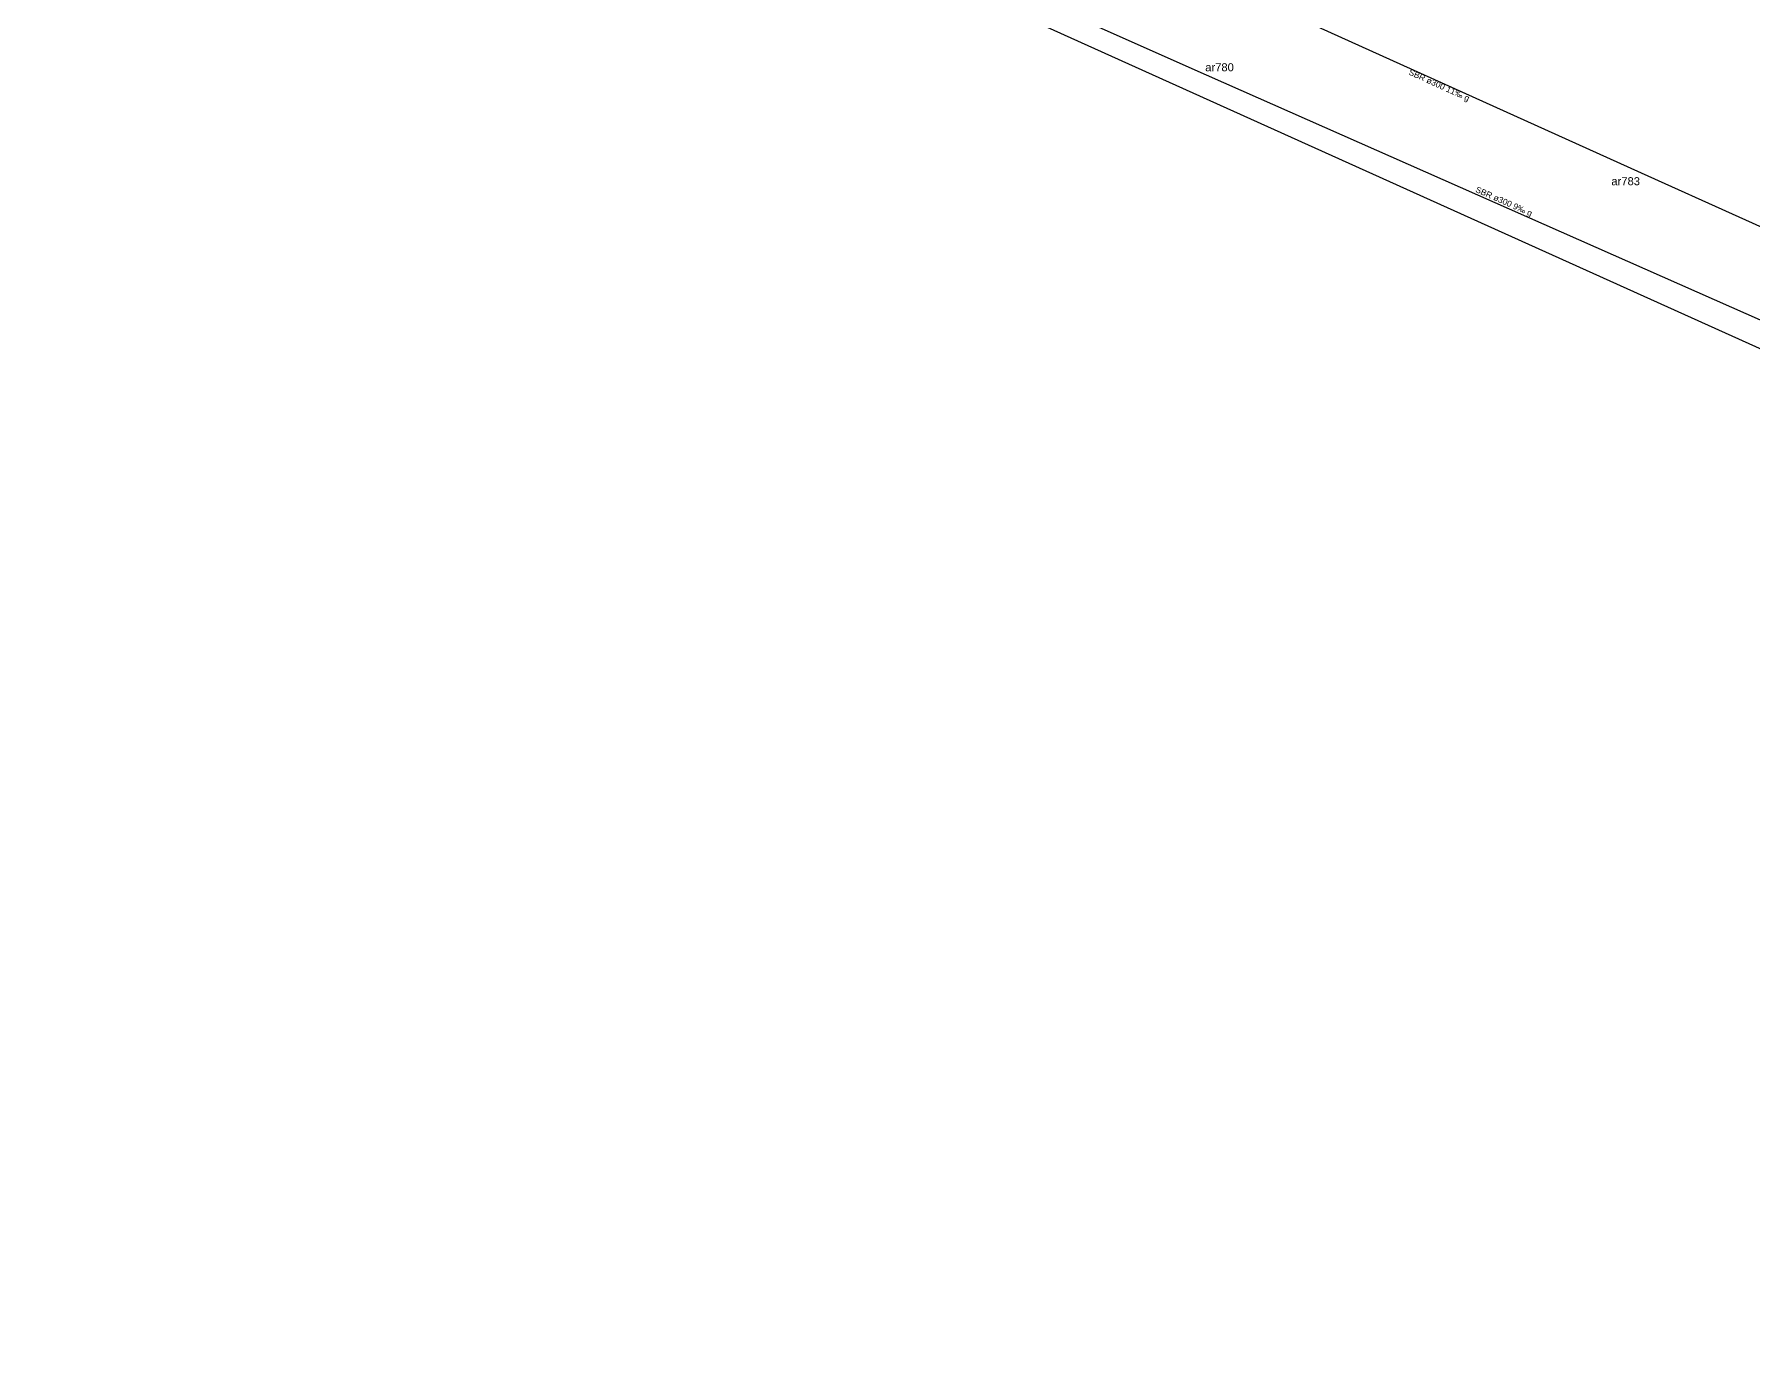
# Model space of a CAD drawing. Header units: metres. Extents: x 2810449 to 2811324, y 1183825 to 1184135.
# Drawn here: x 2810755.2 to 2810913.1, y 1183855.5 to 1183975.3 of the extents above; entities that cross this region are included whole.
import ezdxf

# ---------------------------------------------------------------- set-up
doc = ezdxf.new("R2010")
doc.units = ezdxf.units.M
for name, color, linetype in [('bew_bauwerk', 7, 'Continuous'), ('bew_bauwerk_text', 7, 'Continuous'), ('bew_leitung', 7, 'Continuous'), ('bew_leitung_text', 7, 'Continuous'), ('Normschacht--T-_STD', 7, 'Continuous')]:
    doc.layers.add(name, color=color, linetype=linetype)
doc.layers.add('Projektgrenze', color=7, linetype='Continuous', true_color=0xff6347)
doc.styles.get("Standard").update_dxf_attribs({"font": 'simplex.shx'})

# ---------------------------------------------------------------- blocks, each defined once
blk = doc.blocks.new('Normschacht--T-_STD')
at = {"layer": 'Normschacht--T-_STD', "color": 80, "linetype": 'Continuous', "true_color": 0x3fff00, "const_width": 0.001}
blk.add_lwpolyline([(0.524, -0.001), (0.519, -0.071), (0.506, -0.139), (0.483, -0.204), (0.452, -0.265), (0.414, -0.32), (0.37, -0.371), (0.32, -0.414), (0.264, -0.452), (0.204, -0.483), (0.139, -0.506), (0.071, -0.52), (0, -0.524), (-0.071, -0.52), (-0.139, -0.506), (-0.203, -0.483), (-0.264, -0.452), (-0.319, -0.414), (-0.37, -0.371), (-0.414, -0.32), (-0.451, -0.265), (-0.483, -0.204), (-0.506, -0.139), (-0.519, -0.071), (-0.524, -0.001), (-0.519, 0.07), (-0.506, 0.138), (-0.483, 0.203), (-0.451, 0.264), (-0.414, 0.319), (-0.37, 0.369), (-0.319, 0.413), (-0.264, 0.451), (-0.203, 0.482), (-0.139, 0.505), (-0.071, 0.519), (0, 0.523), (0.071, 0.519), (0.139, 0.505), (0.204, 0.482), (0.264, 0.451), (0.32, 0.413), (0.37, 0.369), (0.414, 0.319), (0.452, 0.264), (0.483, 0.203), (0.506, 0.138), (0.519, 0.07), (0.524, -0.001)], dxfattribs=at)

msp = doc.modelspace()

# ---------------------------------------------------------------- linework, layer by layer
at = {"layer": 'bew_leitung', "color": 92}
for points in [[(2810826.27, 1183987.86), (2810862.82, 1183971.6)], [(2810866.35, 1183979.08), (2810902.77, 1183962.59)], [(2810862.82, 1183971.6), (2810917.16, 1183947.57)], [(2810902.77, 1183962.59), (2810938.66, 1183946.45)]]:
    msp.add_lwpolyline(points, dxfattribs=at)
at = {"layer": 'Projektgrenze', "color": 0}
msp.add_lwpolyline([(2810448.63, 1183982.7), (2810543.93, 1184046.77), (2810623.55, 1184078.88), (2810745.85, 1184080.1), (2810873.25, 1184041.41), (2810983.98, 1183995.5), (2811151.99, 1183917.19), (2811241.68, 1183900.25), (2811294.33, 1183900.52), (2811288.51, 1183855.54), (2811198.29, 1183859.51), (2811105.16, 1183873.53), (2811032.93, 1183892.71), (2810794.01, 1184000.4), (2810706.17, 1184019.31), (2810619.65, 1184012.97), (2810552.21, 1183998.97), (2810497.3, 1183990.7), (2810476.6, 1183986.4)], close=True, dxfattribs=at)

# ---------------------------------------------------------------- block references
at = {"layer": 'bew_bauwerk', "color": 80, "lineweight": 0}
for p in [(2810862.82, 1183971.6), (2810902.77, 1183962.59)]:
    msp.add_blockref('Normschacht--T-_STD', p, dxfattribs=at)

# ---------------------------------------------------------------- texts
at = {"layer": 'bew_bauwerk_text', "color": 81, "true_color": 0xa3ff75, "char_height": 0.7353}
for s, insert, attachment_point in [('{\\fArial;ar780}', (2810862.72, 1183971.92), 7), ('{\\fArial;ar783}', (2810902.66, 1183962.2), 3)]:
    msp.add_mtext(s, dxfattribs=dict(at, insert=insert, attachment_point=attachment_point))
at = {"layer": 'bew_leitung_text', "color": 115, "true_color": 0x6b946c, "char_height": 0.5515}
for s, insert, attachment_point, rotation in [('{\\fArial;SBR ø300 11‰ g}', (2810884.33, 1183970.91), 2, 335.6384), ('{\\fArial;SBR ø300 9‰ g}', (2810889.99, 1183959.58), 8, 336.1661)]:
    msp.add_mtext(s, dxfattribs=dict(at, insert=insert, attachment_point=attachment_point, rotation=rotation))

doc.saveas('drawing.dxf')
